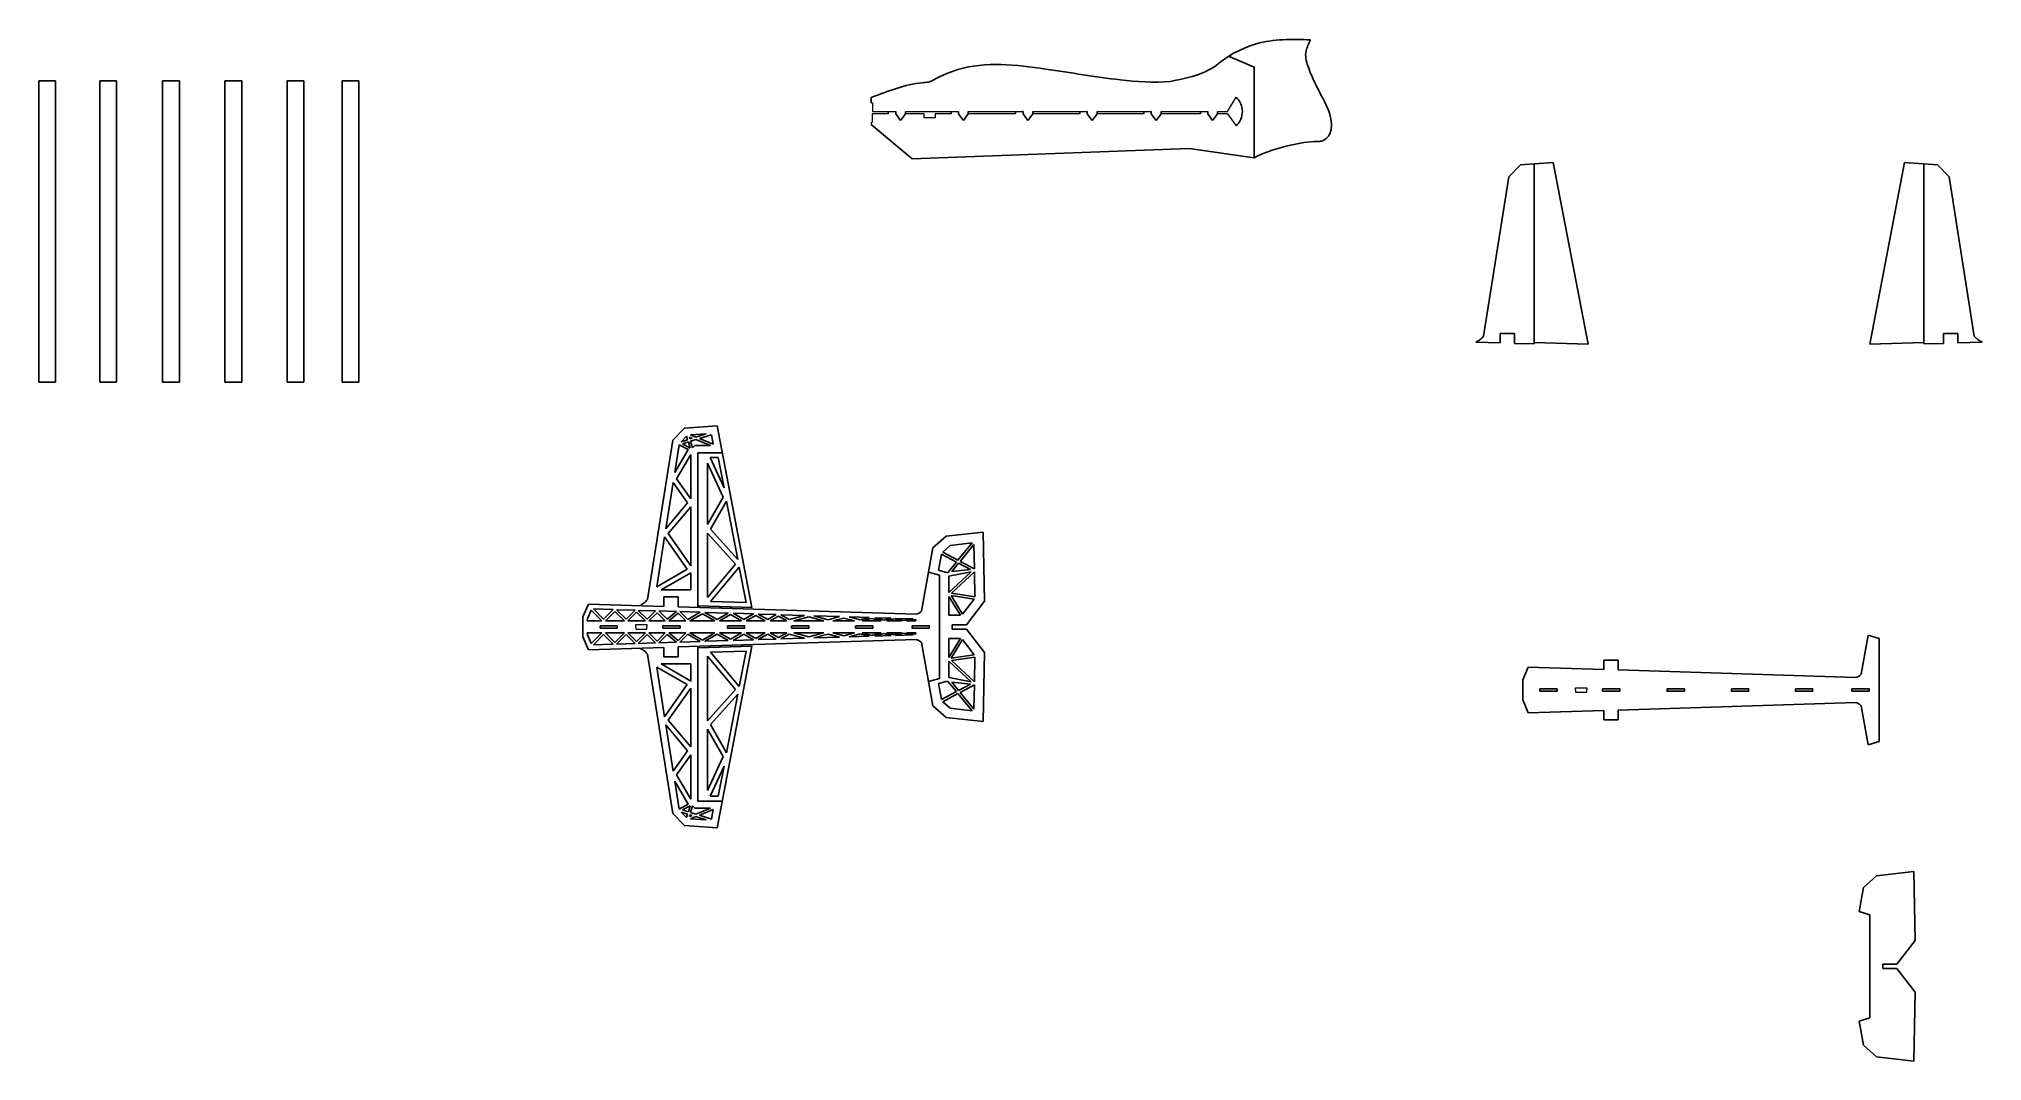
# Model space of a CAD drawing. Extents: x 48200 to 52259, y 25178 to 27314.
import ezdxf

# ---------------------------------------------------------------- set-up
doc = ezdxf.new("R2010")
doc.units = 0
doc.header["$LTSCALE"] = 1000
doc.header["$MEASUREMENT"] = 0
doc.linetypes.add('DOTE', pattern=[2.42, 2, -0.2, 0.02, -0.2])
doc.layers.add('P', color=7, linetype='Continuous')

msp = doc.modelspace()

# ---------------------------------------------------------------- linework, layer by layer
at = {"color": 1, "linetype": 'DOTE'}
for p, q in [((48200, 26596.8), (48200, 27226.3)), ((48235, 26596.8), (48235, 27226.3)), ((48327.3, 26596.8), (48327.3, 27226.3)), ((48362.3, 26596.8), (48362.3, 27226.3)), ((48458.5, 26596.8), (48458.5, 27226.3)), ((48493.5, 26596.8), (48493.5, 27226.3)), ((48588.7, 26596.8), (48588.7, 27226.3)), ((48623.7, 26596.8), (48623.7, 27226.3)), ((48718.7, 26596.8), (48718.7, 27226.3)), ((48753.7, 26596.8), (48753.7, 27226.3)), ((48833.4, 26596.8), (48833.4, 27226.3)), ((48868.4, 26596.8), (48868.4, 27226.3))]:
    msp.add_line(p, q, dxfattribs=at)
for p, q in [((48200, 27226.3), (48235, 27226.3)), ((48327.3, 27226.3), (48362.3, 27226.3)), ((48458.5, 27226.3), (48493.5, 27226.3)), ((48588.7, 27226.3), (48623.7, 27226.3)), ((48718.7, 27226.3), (48753.7, 27226.3)), ((48833.4, 27226.3), (48868.4, 27226.3)), ((48200, 26596.8), (48235, 26596.8)), ((48327.3, 26596.8), (48362.3, 26596.8)), ((48458.5, 26596.8), (48493.5, 26596.8)), ((48588.7, 26596.8), (48623.7, 26596.8)), ((48718.7, 26596.8), (48753.7, 26596.8)), ((48833.4, 26596.8), (48868.4, 26596.8))]:
    msp.add_line(p, q)
at = {"color": 1}
for p, q in [((49974.3, 27157.6), (49974.3, 27162.5)), ((49989.7, 27162.5), (49989.7, 27157.6)), ((50000, 27143.9), (49989.7, 27157.6)), ((50000, 27143.9), (50010.3, 27157.5)), ((50010.3, 27162.5), (50010.3, 27157.5)), ((50105.4, 27157.6), (50105.4, 27162.5)), ((50120.8, 27162.5), (50120.8, 27157.6)), ((50131.1, 27143.9), (50120.8, 27157.6)), ((50131.1, 27143.9), (50141.4, 27157.5)), ((50141.4, 27162.5), (50141.4, 27157.5)), ((50240.3, 27157.6), (50240.3, 27162.5)), ((50255.7, 27162.5), (50255.7, 27157.6)), ((50266, 27143.9), (50255.7, 27157.6)), ((50266, 27143.9), (50276.3, 27157.5)), ((50276.3, 27162.5), (50276.3, 27157.5)), ((50374.3, 27157.6), (50374.3, 27162.5)), ((50389.8, 27162.5), (50389.8, 27157.6)), ((50400.1, 27143.9), (50389.8, 27157.6)), ((50400.1, 27143.9), (50410.4, 27157.5)), ((50410.4, 27162.5), (50410.4, 27157.5)), ((50508.1, 27157.6), (50508.1, 27162.5)), ((50523.5, 27162.5), (50523.5, 27157.6)), ((50533.8, 27143.9), (50523.5, 27157.6)), ((50533.8, 27143.9), (50544.1, 27157.5)), ((50544.1, 27162.5), (50544.1, 27157.5)), ((50626.1, 27157.6), (50626.1, 27162.5)), ((50641.5, 27162.5), (50641.5, 27157.6)), ((50651.8, 27143.9), (50641.5, 27157.6)), ((50651.8, 27143.9), (50662.1, 27157.5)), ((50662.1, 27162.5), (50662.1, 27157.5)), ((49938.7, 27135.2), (50024.4, 27063.4)), ((50024.4, 27063.4), (50602.7, 27085.2)), ((50602.7, 27085.2), (50738.4, 27065.6)), ((51262.3, 26698.6), (51252.3, 26698.6)), ((51252.3, 26698.6), (51252.3, 26678.9)), ((51262.3, 26698.6), (51282.3, 26698.6)), ((51282.3, 26698.6), (51282.3, 26677.9)), ((52198.3, 26698.6), (52178.3, 26698.6)), ((52178.3, 26698.6), (52178.3, 26677.9)), ((52198.3, 26698.6), (52208.3, 26698.6)), ((52208.3, 26698.6), (52208.3, 26678.9)), ((49555.9, 26456), (49537.6, 26466.1)), ((49541.7, 26472.5), (49555.2, 26476.7)), ((49544.4, 26468.1), (49556.6, 26471.9)), ((49560.3, 26459.3), (49544.4, 26468.1)), ((49553.1, 26484.2), (49555.2, 26476.7)), ((49556.6, 26471.9), (49560.3, 26459.3)), ((49558.9, 26482), (49564.7, 26479.7)), ((49558.9, 26482), (49564.7, 26479.7)), ((49558.9, 26482), (49560, 26478.2)), ((49560, 26478.2), (49564.7, 26479.7)), ((49560.8, 26486.6), (49572.2, 26482.1)), ((49561.4, 26473.4), (49572, 26476.8)), ((49561.4, 26473.4), (49565.4, 26459.6)), ((49572, 26476.8), (49602.6, 26464.5)), ((49572, 26476.8), (49602.6, 26464.5)), ((49572.2, 26482.1), (49593.8, 26488.8)), ((49579.6, 26479.1), (49604.9, 26487.1)), ((49579.6, 26479.1), (49608.7, 26467.4)), ((49528.5, 26408.3), (49555.9, 26456)), ((49532.2, 26394.7), (49561.5, 26445.7)), ((49565.4, 26459.6), (49570.3, 26464.5)), ((49570.3, 26464.5), (49602.6, 26464.5)), ((49576.5, 26449.5), (49627.4, 26449.5)), ((49629.5, 26356.3), (49596.5, 26427.6)), ((49602, 26439.5), (49619.1, 26439.5)), ((49631.2, 26376.4), (49602, 26439.5)), ((49555.2, 26344.4), (49525.2, 26387.3)), ((49561.5, 26352.8), (49532.2, 26394.7)), ((49509.8, 26290.2), (49555.2, 26344.4)), ((49596.5, 26299.2), (49629.5, 26356.3)), ((49602.7, 26289.8), (49636.6, 26348.5)), ((49514.6, 26280.4), (49561.5, 26336.3)), ((49554.3, 26206.2), (49507.1, 26273.5)), ((49561.5, 26213.3), (49514.6, 26280.4)), ((49655.2, 26216.5), (49596.5, 26281.7)), ((49660, 26226.1), (49602.7, 26289.8)), ((50067.4, 26250.6), (50094.9, 26274.9)), ((50094.9, 26274.9), (50172.6, 26283.7)), ((50172.6, 26283.7), (50175.4, 26139.5)), ((50085.4, 26237.6), (50116.6, 26221)), ((50087.9, 26242), (50103.4, 26255.7)), ((50087.9, 26242), (50119.8, 26224.9)), ((50103.4, 26255.7), (50149.5, 26260.9)), ((50119.8, 26224.9), (50149.5, 26260.9)), ((50124.3, 26222.5), (50153.1, 26257.5)), ((50124.3, 26222.5), (50154.1, 26206.6)), ((50153.1, 26257.5), (50154.1, 26206.6)), ((49490.7, 26169.5), (49554.3, 26206.2)), ((49499.7, 26163.1), (49561.5, 26198.8)), ((49596.5, 26146.6), (49655.2, 26216.5)), ((49602.9, 26138.6), (49663, 26210.3)), ((50080.9, 25977.8), (50080.9, 26193.4)), ((50080.9, 26193.4), (50080.9, 25977.8)), ((50098.3, 26198.8), (50116.6, 26221)), ((50100.9, 26157.4), (50147.1, 26200.5)), ((50100.9, 26191.2), (50147.1, 26200.5)), ((50100.9, 26191.2), (50100.9, 26157.4)), ((50106.4, 26155.7), (50154.2, 26200.3)), ((50121.1, 26218.6), (50106.7, 26201.2)), ((50106.7, 26201.2), (50145.8, 26205.3)), ((50121.1, 26218.6), (50145.8, 26205.3)), ((50154.2, 26200.3), (50155.2, 26148.6)), ((49499.7, 26163.1), (49561.5, 26163.1)), ((49515.7, 26148.1), (49505.7, 26148.1)), ((49505.7, 26148.1), (49505.7, 26128.4)), ((49515.7, 26148.1), (49535.7, 26148.1)), ((49535.7, 26148.1), (49535.7, 26127.5)), ((50100.9, 26149.2), (50124.8, 26110)), ((50100.9, 26149.2), (50100.9, 26110)), ((50105.8, 26150.8), (50129.4, 26112.1)), ((50105.8, 26150.8), (50129.4, 26112.1)), ((50105.8, 26150.8), (50153.5, 26143.8)), ((50106.4, 26155.7), (50155.2, 26148.6)), ((49336.5, 26106.5), (49348.1, 26133.3)), ((49345.7, 26102.5), (49345.6, 26098)), ((49345.7, 26102.5), (49353.5, 26120.7)), ((49353.5, 26120.7), (49376.2, 26098)), ((49358.3, 26123), (49379.7, 26101.5)), ((49379.7, 26101.5), (49399.9, 26121.7)), ((49383.3, 26098), (49403.2, 26117.9)), ((49403.2, 26117.9), (49423.1, 26098)), ((49406.6, 26121.5), (49426.5, 26101.7)), ((49426.5, 26101.7), (49445.2, 26120.3)), ((49430, 26098), (49448.4, 26116.5)), ((49448.4, 26116.5), (49466.8, 26098)), ((49451.8, 26120.1), (49470.4, 26101.5)), ((49470.4, 26101.5), (49487.9, 26119)), ((49474, 26098), (49491.2, 26115.2)), ((49491.2, 26115.2), (49508.4, 26098)), ((49494.8, 26118.8), (49512.1, 26101.4)), ((49512.1, 26101.4), (49531.6, 26117.6)), ((49515.9, 26098), (49535.3, 26114.1)), ((49535.3, 26114.1), (49551.3, 26098)), ((49539.1, 26117.4), (49555.3, 26101.2)), ((49555.3, 26101.2), (49581.1, 26116.1)), ((49559.9, 26098), (49585.9, 26113)), ((49585.9, 26113), (49611.8, 26098)), ((49591.1, 26115.8), (49616.8, 26100.9)), ((49616.8, 26100.9), (49639.9, 26114.2)), ((49621.8, 26098), (49644.6, 26111.2)), ((49644.6, 26111.2), (49667.5, 26098)), ((49649.9, 26113.9), (49672.5, 26100.9)), ((49672.5, 26100.9), (49692.7, 26112.6)), ((49677.5, 26098), (49697.4, 26109.6)), ((49697.4, 26109.6), (49717.4, 26098)), ((49702.7, 26112.3), (49722.4, 26100.9)), ((49722.4, 26100.9), (49740, 26111.1)), ((49727.4, 26098), (49744.8, 26108.1)), ((49744.8, 26108.1), (49762.2, 26098)), ((49750.1, 26110.8), (49767.5, 26100.7)), ((49767.5, 26100.7), (49799.4, 26109.3)), ((49767.5, 26100.7), (49799.4, 26109.3)), ((49776.8, 26098), (49808.1, 26106.4)), ((49808.1, 26106.4), (49839.3, 26098)), ((49819, 26108.7), (49849, 26100.6)), ((49849, 26100.6), (49872.7, 26107)), ((49858.6, 26098), (49881.3, 26104.1)), ((49881.3, 26104.1), (49904, 26098)), ((49892.3, 26106.4), (49915.6, 26100.1)), ((49915.6, 26100.1), (49934.1, 26105.1)), ((49919.5, 26098), (49939.3, 26103.3)), ((49939.3, 26103.3), (49959.1, 26098)), ((49945.9, 26104.7), (49964.9, 26099.6)), ((49964.9, 26099.6), (49980, 26103.6)), ((49964.9, 26099.6), (49980, 26103.6)), ((49970.7, 26098), (49986.2, 26102.2)), ((49986.2, 26102.2), (50001.6, 26098)), ((49989.6, 26103.3), (50005.5, 26099.1)), ((50005.5, 26099.1), (50026.5, 26102.2)), ((50012.3, 26098), (50032.1, 26101)), ((50032.1, 26101), (50032.1, 26098)), ((50100.9, 26110), (50124.8, 26110)), ((49336.5, 26064.7), (49348.1, 26037.8)), ((49345.6, 26098), (49376.2, 26098)), ((49345.6, 26073.1), (49376.2, 26073.1)), ((49345.7, 26068.6), (49345.6, 26073.1)), ((49345.7, 26068.6), (49353.5, 26050.5)), ((49353.5, 26050.5), (49376.2, 26073.1)), ((49358.3, 26048.1), (49379.7, 26069.6)), ((49372.1, 26088), (49372.1, 26083.1)), ((49372.1, 26088), (49408.2, 26088)), ((49372.1, 26083.1), (49372.1, 26088)), ((49408.2, 26083.1), (49372.1, 26083.1)), ((49379.7, 26069.6), (49399.9, 26049.4)), ((49383.3, 26098), (49423.1, 26098)), ((49383.3, 26073.1), (49423.1, 26073.1)), ((49383.3, 26073.1), (49403.2, 26053.2)), ((49403.2, 26053.2), (49423.1, 26073.1)), ((49406.6, 26049.6), (49426.5, 26069.5)), ((49408.2, 26088), (49408.2, 26083.1)), ((49426.5, 26069.5), (49445.2, 26050.8)), ((49430, 26098), (49466.8, 26098)), ((49430, 26073.1), (49466.8, 26073.1)), ((49430, 26073.1), (49448.4, 26054.7)), ((49448.4, 26054.7), (49466.8, 26073.1)), ((49451.8, 26051), (49470.4, 26069.6)), ((49470.4, 26069.6), (49487.9, 26052.2)), ((49474, 26098), (49508.4, 26098)), ((49474, 26073.1), (49508.4, 26073.1)), ((49474, 26073.1), (49491.2, 26055.9)), ((49491.2, 26055.9), (49508.4, 26073.1)), ((49494.8, 26052.4), (49512.1, 26069.7)), ((49512.1, 26069.7), (49531.6, 26053.5)), ((49515.9, 26098), (49551.3, 26098)), ((49515.9, 26073.1), (49551.3, 26073.1)), ((49515.9, 26073.1), (49535.3, 26057)), ((49535.3, 26057), (49551.3, 26073.1)), ((49539.1, 26053.8), (49555.3, 26070)), ((49555.3, 26070), (49581.1, 26055.1)), ((49559.9, 26098), (49611.8, 26098)), ((49559.9, 26073.1), (49611.8, 26073.1)), ((49559.9, 26073.1), (49585.9, 26058.1)), ((49585.9, 26058.1), (49611.8, 26073.1)), ((49591.1, 26055.4), (49616.8, 26070.2)), ((49616.8, 26070.2), (49639.9, 26056.9)), ((49621.8, 26098), (49667.5, 26098)), ((49621.8, 26073.1), (49667.5, 26073.1)), ((49621.8, 26073.1), (49644.6, 26059.9)), ((49644.6, 26059.9), (49667.5, 26073.1)), ((49649.9, 26057.2), (49672.5, 26070.2)), ((49672.5, 26070.2), (49692.7, 26058.6)), ((49677.5, 26098), (49717.4, 26098)), ((49677.5, 26073.1), (49717.4, 26073.1)), ((49677.5, 26073.1), (49697.4, 26061.6)), ((49697.4, 26061.6), (49717.4, 26073.1)), ((49702.7, 26058.9), (49722.4, 26070.2)), ((49722.4, 26070.2), (49740, 26060)), ((49727.4, 26098), (49762.2, 26098)), ((49727.4, 26073.1), (49762.2, 26073.1)), ((49727.4, 26073.1), (49744.8, 26063.1)), ((49744.8, 26063.1), (49762.2, 26073.1)), ((49750.1, 26060.3), (49767.5, 26070.4)), ((49767.5, 26070.4), (49799.4, 26061.9)), ((49767.5, 26070.4), (49799.4, 26061.9)), ((49776.8, 26098), (49839.3, 26098)), ((49776.8, 26073.1), (49839.3, 26073.1)), ((49776.8, 26073.1), (49808.1, 26064.7)), ((49808.1, 26064.7), (49839.3, 26073.1)), ((49819, 26062.5), (49849, 26070.5)), ((49849, 26070.5), (49872.7, 26064.2)), ((49858.6, 26098), (49904, 26098)), ((49858.6, 26073.1), (49904, 26073.1)), ((49858.6, 26073.1), (49881.3, 26067)), ((49881.3, 26067), (49904, 26073.1)), ((49892.3, 26064.8), (49915.6, 26071)), ((49915.6, 26071), (49934.1, 26066.1)), ((49919.5, 26098), (49959.1, 26098)), ((49919.5, 26073.1), (49959.1, 26073.1)), ((49919.5, 26073.1), (49939.3, 26067.8)), ((49939.3, 26067.8), (49959.1, 26073.1)), ((49945.9, 26066.4), (49964.9, 26071.6)), ((49964.9, 26071.6), (49980, 26067.5)), ((49964.9, 26071.6), (49980, 26067.5)), ((49970.7, 26098), (50001.6, 26098)), ((49970.7, 26073.1), (50001.6, 26073.1)), ((49970.7, 26073.1), (49986.2, 26069)), ((49986.2, 26069), (50001.6, 26073.1)), ((49989.6, 26067.8), (50005.5, 26072.1)), ((50005.5, 26072.1), (50026.5, 26069)), ((50012.3, 26098), (50032.1, 26098)), ((50012.3, 26073.1), (50032.1, 26073.1)), ((50012.3, 26073.1), (50032.1, 26070.1)), ((50032.1, 26070.1), (50032.1, 26073.1)), ((50100.9, 26061.1), (50124.8, 26061.1)), ((50100.9, 26021.9), (50100.9, 26061.1)), ((50100.9, 26021.9), (50124.8, 26061.1)), ((50108, 26081.1), (50108, 26090)), ((50108, 26090), (50137.7, 26090)), ((50108, 26081.1), (50137.7, 26081.1)), ((52044, 25845.9), (52044, 26061.5)), ((52044, 26061.5), (52044, 25845.9)), ((49505.7, 26023), (49505.7, 26042.7)), ((49515.7, 26023), (49505.7, 26023)), ((49515.7, 26023), (49535.7, 26023)), ((49535.7, 26023), (49535.7, 26043.7)), ((49596.5, 26024.5), (49655.2, 25954.6)), ((49602.9, 26032.5), (49663, 25960.8)), ((50105.8, 26020.4), (50129.4, 26059)), ((50105.8, 26020.4), (50129.4, 26059)), ((50105.8, 26020.4), (50153.5, 26027.3)), ((50106.4, 26015.4), (50155.2, 26022.5)), ((50154.2, 25970.8), (50155.2, 26022.5)), ((50172.6, 25887.5), (50175.4, 26031.7)), ((49490.7, 26001.7), (49554.3, 25964.9)), ((49499.7, 26008), (49561.5, 26008)), ((49499.7, 26008), (49561.5, 25972.3)), ((50100.9, 25980), (50100.9, 26013.7)), ((50100.9, 26013.7), (50147.1, 25970.6)), ((50100.9, 25980), (50147.1, 25970.6)), ((50106.4, 26015.4), (50154.2, 25970.8)), ((51299.6, 25974.6), (51311.2, 26001.5)), ((51478.8, 26016.2), (51468.8, 26016.2)), ((51468.8, 26016.2), (51468.8, 25996.5)), ((51478.8, 26016.2), (51498.8, 26016.2)), ((51498.8, 26016.2), (51498.8, 25995.6)), ((49554.3, 25964.9), (49507.1, 25897.6)), ((49561.5, 25957.8), (49514.6, 25890.8)), ((49655.2, 25954.6), (49596.5, 25889.4)), ((49660, 25945), (49602.7, 25881.3)), ((50085.4, 25933.5), (50116.6, 25950.2)), ((50087.9, 25929.2), (50119.8, 25946.3)), ((50098.3, 25972.4), (50116.6, 25950.2)), ((50106.7, 25970), (50145.8, 25965.8)), ((50121.1, 25952.6), (50106.7, 25970)), ((50119.8, 25946.3), (50149.5, 25910.2)), ((50121.1, 25952.6), (50145.8, 25965.8)), ((50124.3, 25948.7), (50154.1, 25964.6)), ((50124.3, 25948.7), (50153.1, 25913.7)), ((50153.1, 25913.7), (50154.1, 25964.6)), ((51335.2, 25956.1), (51335.2, 25951.2)), ((51335.2, 25956.1), (51371.2, 25956.1)), ((51335.2, 25951.2), (51335.2, 25956.1)), ((51371.2, 25951.2), (51335.2, 25951.2)), ((51371.2, 25956.1), (51371.2, 25951.2)), ((50067.4, 25920.6), (50094.9, 25896.3)), ((50087.9, 25929.2), (50103.4, 25915.5)), ((50103.4, 25915.5), (50149.5, 25910.2)), ((51299.6, 25932.8), (51311.2, 25905.9)), ((51468.8, 25891.1), (51468.8, 25910.8)), ((51498.8, 25891.1), (51498.8, 25911.8)), ((49509.8, 25880.9), (49555.2, 25826.8)), ((49514.6, 25890.8), (49561.5, 25834.8)), ((49596.5, 25872), (49629.5, 25814.8)), ((49602.7, 25881.3), (49636.6, 25822.6)), ((50094.9, 25896.3), (50172.6, 25887.5)), ((51478.8, 25891.1), (51468.8, 25891.1)), ((51478.8, 25891.1), (51498.8, 25891.1)), ((49555.2, 25826.8), (49525.2, 25783.9)), ((49561.5, 25818.3), (49532.2, 25776.5)), ((49532.2, 25776.5), (49561.5, 25725.5)), ((49629.5, 25814.8), (49596.5, 25743.5)), ((49631.2, 25794.8), (49602, 25731.6)), ((49528.5, 25762.9), (49555.9, 25715.2)), ((49555.9, 25715.2), (49537.6, 25705)), ((49541.7, 25698.6), (49555.2, 25694.4)), ((49560.3, 25711.9), (49544.4, 25703)), ((49544.4, 25703), (49556.6, 25699.2)), ((49556.6, 25699.2), (49560.3, 25711.9)), ((49561.4, 25697.7), (49565.4, 25711.6)), ((49561.4, 25697.7), (49572, 25694.4)), ((49565.4, 25711.6), (49570.3, 25706.6)), ((49570.3, 25706.6), (49602.6, 25706.6)), ((49572, 25694.4), (49602.6, 25706.6)), ((49572, 25694.4), (49602.6, 25706.6)), ((49576.5, 25721.6), (49627.4, 25721.6)), ((49579.6, 25692), (49608.7, 25703.7)), ((49602, 25731.6), (49619.1, 25731.6)), ((49553.1, 25687), (49555.2, 25694.4)), ((49558.9, 25689.1), (49560, 25692.9)), ((49558.9, 25689.1), (49564.7, 25691.4)), ((49558.9, 25689.1), (49564.7, 25691.4)), ((49560, 25692.9), (49564.7, 25691.4)), ((49560.8, 25684.5), (49572.2, 25689.1)), ((49572.2, 25689.1), (49593.8, 25682.3)), ((49579.6, 25692), (49604.9, 25684.1)), ((52038.5, 25565.5), (52116.3, 25574.4)), ((52116.3, 25574.4), (52119, 25430.2)), ((52011, 25541.2), (52038.5, 25565.5)), ((52024.6, 25268.4), (52024.6, 25484.1)), ((52024.6, 25484.1), (52024.6, 25268.4)), ((52051.6, 25371.8), (52051.6, 25380.7)), ((52051.6, 25380.7), (52081.3, 25380.7)), ((52051.6, 25371.8), (52081.3, 25371.8)), ((52116.3, 25178.1), (52119, 25322.3)), ((52011, 25211.3), (52038.5, 25187)), ((52038.5, 25187), (52116.3, 25178.1))]:
    msp.add_line(p, q, dxfattribs=at)
for points in [[(50685.2, 27277.8), (50738.4, 27255.4), (50738.4, 27065.6)], [(49938.7, 27180.5), (49938.7, 27191.7)], [(51363.3, 27055.8), (51294.9, 27051.3), (51270.5, 27026.2)], [(51323.1, 27053.2), (51323.1, 26676.7)], [(51363.3, 27055.8), (51435.9, 26676.4)], [(52097.3, 27055.8), (52024.7, 26676.4)], [(52097.3, 27055.8), (52165.7, 27051.3), (52190.1, 27026.2)], [(52137.5, 27053.2), (52137.5, 26676.7)], [(51217.8, 26693.3), (51270.5, 27026.2)], [(52242.8, 26693.3), (52190.1, 27026.2)], [(51201.5, 26680.5), (51252.3, 26678.9)], [(51282.3, 26677.9), (51323.1, 26676.7)], [(51323.1, 26679.9), (51435.9, 26676.4)], [(52137.5, 26679.9), (52024.7, 26676.4)], [(52178.3, 26677.9), (52137.5, 26676.7)], [(52259.1, 26680.5), (52208.3, 26678.9)], [(49471.3, 26142.9), (49524, 26475.8)], [(49616.7, 26505.4), (49548.3, 26500.8), (49524, 26475.8)], [(49528.5, 26408.3), (49537.6, 26466.1)], [(49553.1, 26484.2), (49541.7, 26472.5)], [(49593.8, 26488.8), (49560.8, 26486.6)], [(49604.9, 26487.1), (49608.7, 26467.4)], [(49616.7, 26505.4), (49689.4, 26125.9)], [(49561.5, 26445.7), (49561.5, 26352.8)], [(49576.5, 26449.5), (49576.5, 26126.2)], [(49596.5, 26427.6), (49596.5, 26299.2)], [(49619.1, 26439.5), (49631.2, 26376.4)], [(49509.8, 26290.2), (49525.2, 26387.3)], [(49636.6, 26348.5), (49660, 26226.1)], [(49561.5, 26336.3), (49561.5, 26213.3)], [(49490.7, 26169.5), (49507.1, 26273.5)], [(49596.5, 26281.7), (49596.5, 26146.6)], [(50043.7, 26118.6), (50067.4, 26250.6)], [(50079.4, 26204.2), (50085.4, 26237.6)], [(49561.5, 26198.8), (49561.5, 26163.1)], [(49663, 26210.3), (49677.2, 26136.3)], [(50058.3, 26199.9), (50080.9, 26193.4)], [(50058.3, 26199.9), (50080.9, 26193.4)], [(50079.4, 26204.2), (50098.3, 26198.8)], [(50153.5, 26143.8), (50129.4, 26112.1)], [(49336.5, 26085.6), (49336.5, 26106.5)], [(49348.1, 26133.3), (49505.7, 26128.4)], [(49358.3, 26123), (49399.9, 26121.7)], [(49406.6, 26121.5), (49445.2, 26120.3)], [(49451.8, 26120.1), (49487.9, 26119)], [(49494.8, 26118.8), (49531.6, 26117.6)], [(49535.7, 26127.5), (50032.4, 26112)], [(49539.1, 26117.4), (49581.1, 26116.1)], [(49576.5, 26129.5), (49689.4, 26125.9)], [(49591.1, 26115.8), (49639.9, 26114.2)], [(49602.9, 26138.6), (49677.2, 26136.3)], [(49649.9, 26113.9), (49692.7, 26112.6)], [(49702.7, 26112.3), (49740, 26111.1)], [(49750.1, 26110.8), (49799.4, 26109.3)], [(49819, 26108.7), (49872.7, 26107)], [(49892.3, 26106.4), (49934.1, 26105.1)], [(49945.9, 26104.7), (49980, 26103.6)], [(49989.6, 26103.3), (50026.5, 26102.2)], [(50175.4, 26139.5), (50137.7, 26090)], [(49336.5, 26085.6), (49336.5, 26064.7)], [(49702.7, 26058.9), (49740, 26060)], [(49750.1, 26060.3), (49799.4, 26061.9)], [(49819, 26062.5), (49872.7, 26064.2)], [(49892.3, 26064.8), (49934.1, 26066.1)], [(49945.9, 26066.4), (49980, 26067.5)], [(49989.6, 26067.8), (50026.5, 26069)], [(50175.4, 26031.7), (50137.7, 26081.1)], [(50175.4, 26031.7), (50137.7, 26081.1)], [(52006.8, 25986.7), (52021.4, 26068)], [(52021.4, 26068), (52044, 26061.5)], [(52021.4, 26068), (52044, 26061.5)], [(49348.1, 26037.8), (49505.7, 26042.7)], [(49358.3, 26048.1), (49399.9, 26049.4)], [(49406.6, 26049.6), (49445.2, 26050.8)], [(49451.8, 26051), (49487.9, 26052.2)], [(49471.3, 26028.3), (49524, 25695.3)], [(49494.8, 26052.4), (49531.6, 26053.5)], [(49535.7, 26043.7), (50032.4, 26059.1)], [(49539.1, 26053.8), (49581.1, 26055.1)], [(49576.5, 26041.7), (49689.4, 26045.2)], [(49576.5, 25721.6), (49576.5, 26044.9)], [(49591.1, 26055.4), (49639.9, 26056.9)], [(49596.5, 25889.4), (49596.5, 26024.5)], [(49602.9, 26032.5), (49677.2, 26034.8)], [(49616.7, 25665.7), (49689.4, 26045.2)], [(49649.9, 26057.2), (49692.7, 26058.6)], [(49663, 25960.8), (49677.2, 26034.8)], [(50043.7, 26052.6), (50067.4, 25920.6)], [(50153.5, 26027.3), (50129.4, 26059)], [(49490.7, 26001.7), (49507.1, 25897.6)], [(49561.5, 25972.3), (49561.5, 26008)], [(51311.2, 26001.5), (51468.8, 25996.5)], [(51498.8, 25995.6), (51995.5, 25980.1)], [(49561.5, 25834.8), (49561.5, 25957.8)], [(49636.6, 25822.6), (49660, 25945)], [(50058.3, 25971.3), (50080.9, 25977.8)], [(50079.4, 25966.9), (50098.3, 25972.4)], [(50079.4, 25966.9), (50085.4, 25933.5)], [(51299.6, 25953.7), (51299.6, 25974.6)], [(51299.6, 25953.7), (51299.6, 25932.8)], [(51311.2, 25905.9), (51468.8, 25910.8)], [(51498.8, 25911.8), (51995.5, 25927.2)], [(52006.8, 25920.7), (52021.4, 25839.4)], [(49509.8, 25880.9), (49525.2, 25783.9)], [(49596.5, 25743.5), (49596.5, 25872)], [(49561.5, 25725.5), (49561.5, 25818.3)], [(52021.4, 25839.4), (52044, 25845.9)], [(49619.1, 25731.6), (49631.2, 25794.8)], [(49528.5, 25762.9), (49537.6, 25705)], [(49616.7, 25665.7), (49548.3, 25670.3), (49524, 25695.3)], [(49553.1, 25687), (49541.7, 25698.6)], [(49604.9, 25684.1), (49608.7, 25703.7)], [(49593.8, 25682.3), (49560.8, 25684.5)], [(52002, 25490.5), (52011, 25541.2)], [(52002, 25490.5), (52024.6, 25484.1)], [(52002, 25490.5), (52024.6, 25484.1)], [(52119, 25430.2), (52081.3, 25380.7)], [(52119, 25322.3), (52081.3, 25371.8)], [(52119, 25322.3), (52081.3, 25371.8)], [(52002, 25262), (52024.6, 25268.4)], [(52002, 25262), (52011, 25211.3)]]:
    msp.add_lwpolyline(points, dxfattribs=at)
for points in [[(49503.2, 26088), (49539.2, 26088), (49539.2, 26083.1), (49503.2, 26083.1)], [(49638.1, 26088), (49674.2, 26088), (49674.2, 26083.1), (49638.1, 26083.1)], [(49772.2, 26088), (49808.2, 26088), (49808.2, 26083.1), (49772.2, 26083.1)], [(49905.9, 26088), (49941.9, 26088), (49941.9, 26083.1), (49905.9, 26083.1)], [(50023.9, 26088), (50059.9, 26088), (50059.9, 26083.1), (50023.9, 26083.1)], [(51466.3, 25956.1), (51502.3, 25956.1), (51502.3, 25951.2), (51466.3, 25951.2)], [(51601.2, 25956.1), (51637.2, 25956.1), (51637.2, 25951.2), (51601.2, 25951.2)], [(51735.3, 25956.1), (51771.3, 25956.1), (51771.3, 25951.2), (51735.3, 25951.2)], [(51869, 25956.1), (51905, 25956.1), (51905, 25951.2), (51869, 25951.2)], [(51987, 25956.1), (52023, 25956.1), (52023, 25951.2), (51987, 25951.2)]]:
    msp.add_lwpolyline(points, close=True, dxfattribs=at)
msp.add_arc((50673.6, 27162.5), 40.3, 312.5802, 47.4198, dxfattribs=at)
for points, knots in [([(50563.7, 27225.2), (50578.8, 27228.4), (50612.5, 27235.6), (50650.4, 27249.7), (50673.7, 27270.8), (50694.2, 27283.5)], [0, 0, 0, 0, 48.26358, 107.356222, 125.539995, 125.539995, 125.539995, 125.539995]), ([(50694.2, 27283.5), (50710.1, 27291.6), (50760.6, 27314.7), (50817.4, 27313.2), (50856.2, 27312.2)], [26.915002, 26.915002, 26.915002, 26.915002, 80.601717, 195.891922, 195.891922, 195.891922, 195.891922]), ([(50856.2, 27312.2), (50852.4, 27304.3), (50843, 27284.6), (50851.2, 27251.6), (50873.8, 27204.5), (50896.8, 27163), (50900.7, 27133.5), (50898.2, 27116.6), (50890, 27106), (50880.2, 27099.8), (50854.4, 27100.1), (50807.3, 27091.3), (50763.7, 27079.4), (50738.4, 27065.6)], [0, 0, 0, 0, 26.256859, 65.615883, 132.318415, 185.645945, 207.688754, 221.844048, 236.301537, 247.281946, 255.573294, 313.230535, 393.084933, 393.084933, 393.084933, 393.084933]), ([(50059.2, 27223.7), (50078.9, 27234.1), (50154, 27270.2), (50297, 27253.7), (50440.3, 27228.7), (50528.4, 27222), (50563.7, 27225.2)], [24.140735, 24.140735, 24.140735, 24.140735, 91.260695, 277.03351, 437.195217, 543.921211, 543.921211, 543.921211, 543.921211]), ([(49938.7, 27191.7), (49973.8, 27205.2), (50013.4, 27220.5), (50054.5, 27223.5), (50059.2, 27223.7)], [0, 0, 0, 0, 112.4528, 126.760593, 126.760593, 126.760593, 126.760593]), ([(51201.5, 26680.5), (51204.4, 26681.9), (51210.6, 26685.3), (51215.4, 26690.3), (51217.8, 26693.3)], [13.918929, 13.918929, 13.918929, 13.918929, 23.93883, 35.777577, 35.777577, 35.777577, 35.777577]), ([(52259.1, 26680.5), (52256.2, 26681.9), (52250, 26685.3), (52245.2, 26690.3), (52242.8, 26693.3)], [13.918929, 13.918929, 13.918929, 13.918929, 23.93883, 35.777577, 35.777577, 35.777577, 35.777577]), ([(49454.9, 26130), (49457.9, 26131.4), (49464.1, 26134.9), (49468.9, 26139.9), (49471.3, 26142.9)], [13.918929, 13.918929, 13.918929, 13.918929, 23.93883, 35.777577, 35.777577, 35.777577, 35.777577]), ([(50043.7, 26118.6), (50042.6, 26117.4), (50039.3, 26114.4), (50035.2, 26112.7), (50032.4, 26112)], [6.008897, 6.008897, 6.008897, 6.008897, 10.940787, 19.789531, 19.789531, 19.789531, 19.789531]), ([(49454.9, 26041.1), (49457.9, 26039.7), (49464.1, 26036.3), (49468.9, 26031.3), (49471.3, 26028.3)], [13.918929, 13.918929, 13.918929, 13.918929, 23.93883, 35.777577, 35.777577, 35.777577, 35.777577]), ([(50043.7, 26052.6), (50042.6, 26053.7), (50039.3, 26056.7), (50035.2, 26058.4), (50032.4, 26059.1)], [6.008897, 6.008897, 6.008897, 6.008897, 10.940787, 19.789531, 19.789531, 19.789531, 19.789531]), ([(52006.8, 25986.7), (52005.7, 25985.5), (52002.4, 25982.5), (51998.3, 25980.9), (51995.5, 25980.1)], [6.008897, 6.008897, 6.008897, 6.008897, 10.940787, 19.789531, 19.789531, 19.789531, 19.789531]), ([(52006.8, 25920.7), (52005.7, 25921.8), (52002.4, 25924.8), (51998.3, 25926.5), (51995.5, 25927.2)], [6.008897, 6.008897, 6.008897, 6.008897, 10.940787, 19.789531, 19.789531, 19.789531, 19.789531])]:
    msp.add_open_spline(points, degree=3, knots=knots, dxfattribs=at)
at = {"layer": 'P', "color": 1, "lineweight": 0}
for p, q in [((49938.7, 27180.5), (49941, 27180.5)), ((49974.3, 27157.6), (49940.9, 27157.6)), ((49940.9, 27157.6), (49940.9, 27139.6)), ((49941, 27180.5), (49941, 27162.5)), ((49941, 27162.5), (49974.3, 27162.5)), ((50683.1, 27157.6), (50662.1, 27157.6)), ((50683.1, 27162.5), (50700.9, 27192.2)), ((50683.1, 27157.6), (50700.9, 27132.8)), ((49940.9, 27139.6), (49938.7, 27139.6)), ((49938.7, 27139.6), (49938.7, 27135.2)), ((49446.9, 26085.6), (49446.9, 26090.4)), ((49446.9, 26090.4), (49470.1, 26090.4)), ((49446.9, 26085.6), (49446.9, 26080.8)), ((49446.9, 26080.8), (49470.1, 26080.8)), ((49470.1, 26090.4), (49470.1, 26085.6)), ((49470.1, 26080.8), (49470.1, 26085.6)), ((51410, 25953.7), (51410, 25958.5)), ((51410, 25958.5), (51433.2, 25958.5)), ((51410, 25953.7), (51410, 25948.9)), ((51410, 25948.9), (51433.2, 25948.9)), ((51433.2, 25958.5), (51433.2, 25953.7)), ((51433.2, 25948.9), (51433.2, 25953.7))]:
    msp.add_line(p, q, dxfattribs=at)
for points in [[(49974.3, 27162.5), (49989.7, 27162.5)], [(50010.3, 27162.5), (50105.4, 27162.5)], [(50049, 27157.6), (50010.3, 27157.6)], [(50105.4, 27157.6), (50072.3, 27157.6), (50072.3, 27149), (50049, 27149), (50049, 27157.6), (50049, 27157.6)], [(50105.4, 27162.5), (50120.8, 27162.5)], [(50105.4, 27162.5), (50120.8, 27162.5)], [(50141.4, 27162.5), (50240.3, 27162.5)], [(50240.3, 27157.6), (50141.4, 27157.6)], [(50240.3, 27162.5), (50255.7, 27162.5)], [(50240.3, 27162.5), (50255.7, 27162.5)], [(50255.7, 27162.5), (50254.9, 27162.5)], [(50276.3, 27162.5), (50374.3, 27162.5)], [(50374.3, 27157.6), (50276.3, 27157.6)], [(50374.3, 27162.5), (50389.8, 27162.5)], [(50374.3, 27162.5), (50389.8, 27162.5)], [(50389.8, 27162.5), (50389, 27162.5)], [(50410.4, 27162.5), (50508.1, 27162.5)], [(50508.1, 27157.6), (50410.4, 27157.6)], [(50508.1, 27162.5), (50523.5, 27162.5)], [(50508.1, 27162.5), (50523.5, 27162.5)], [(50523.5, 27162.5), (50522.8, 27162.5)], [(50544.1, 27162.5), (50626.1, 27162.5)], [(50626.1, 27157.6), (50544.1, 27157.6)], [(50626.1, 27162.5), (50626.1, 27157.6)], [(50626.1, 27162.5), (50641.5, 27162.5)], [(50640.8, 27162.5), (50641.5, 27162.5)], [(50662.1, 27162.5), (50683.1, 27162.5), (50683.1, 27162.5)]]:
    msp.add_lwpolyline(points, dxfattribs=at)

doc.saveas('drawing.dxf')
